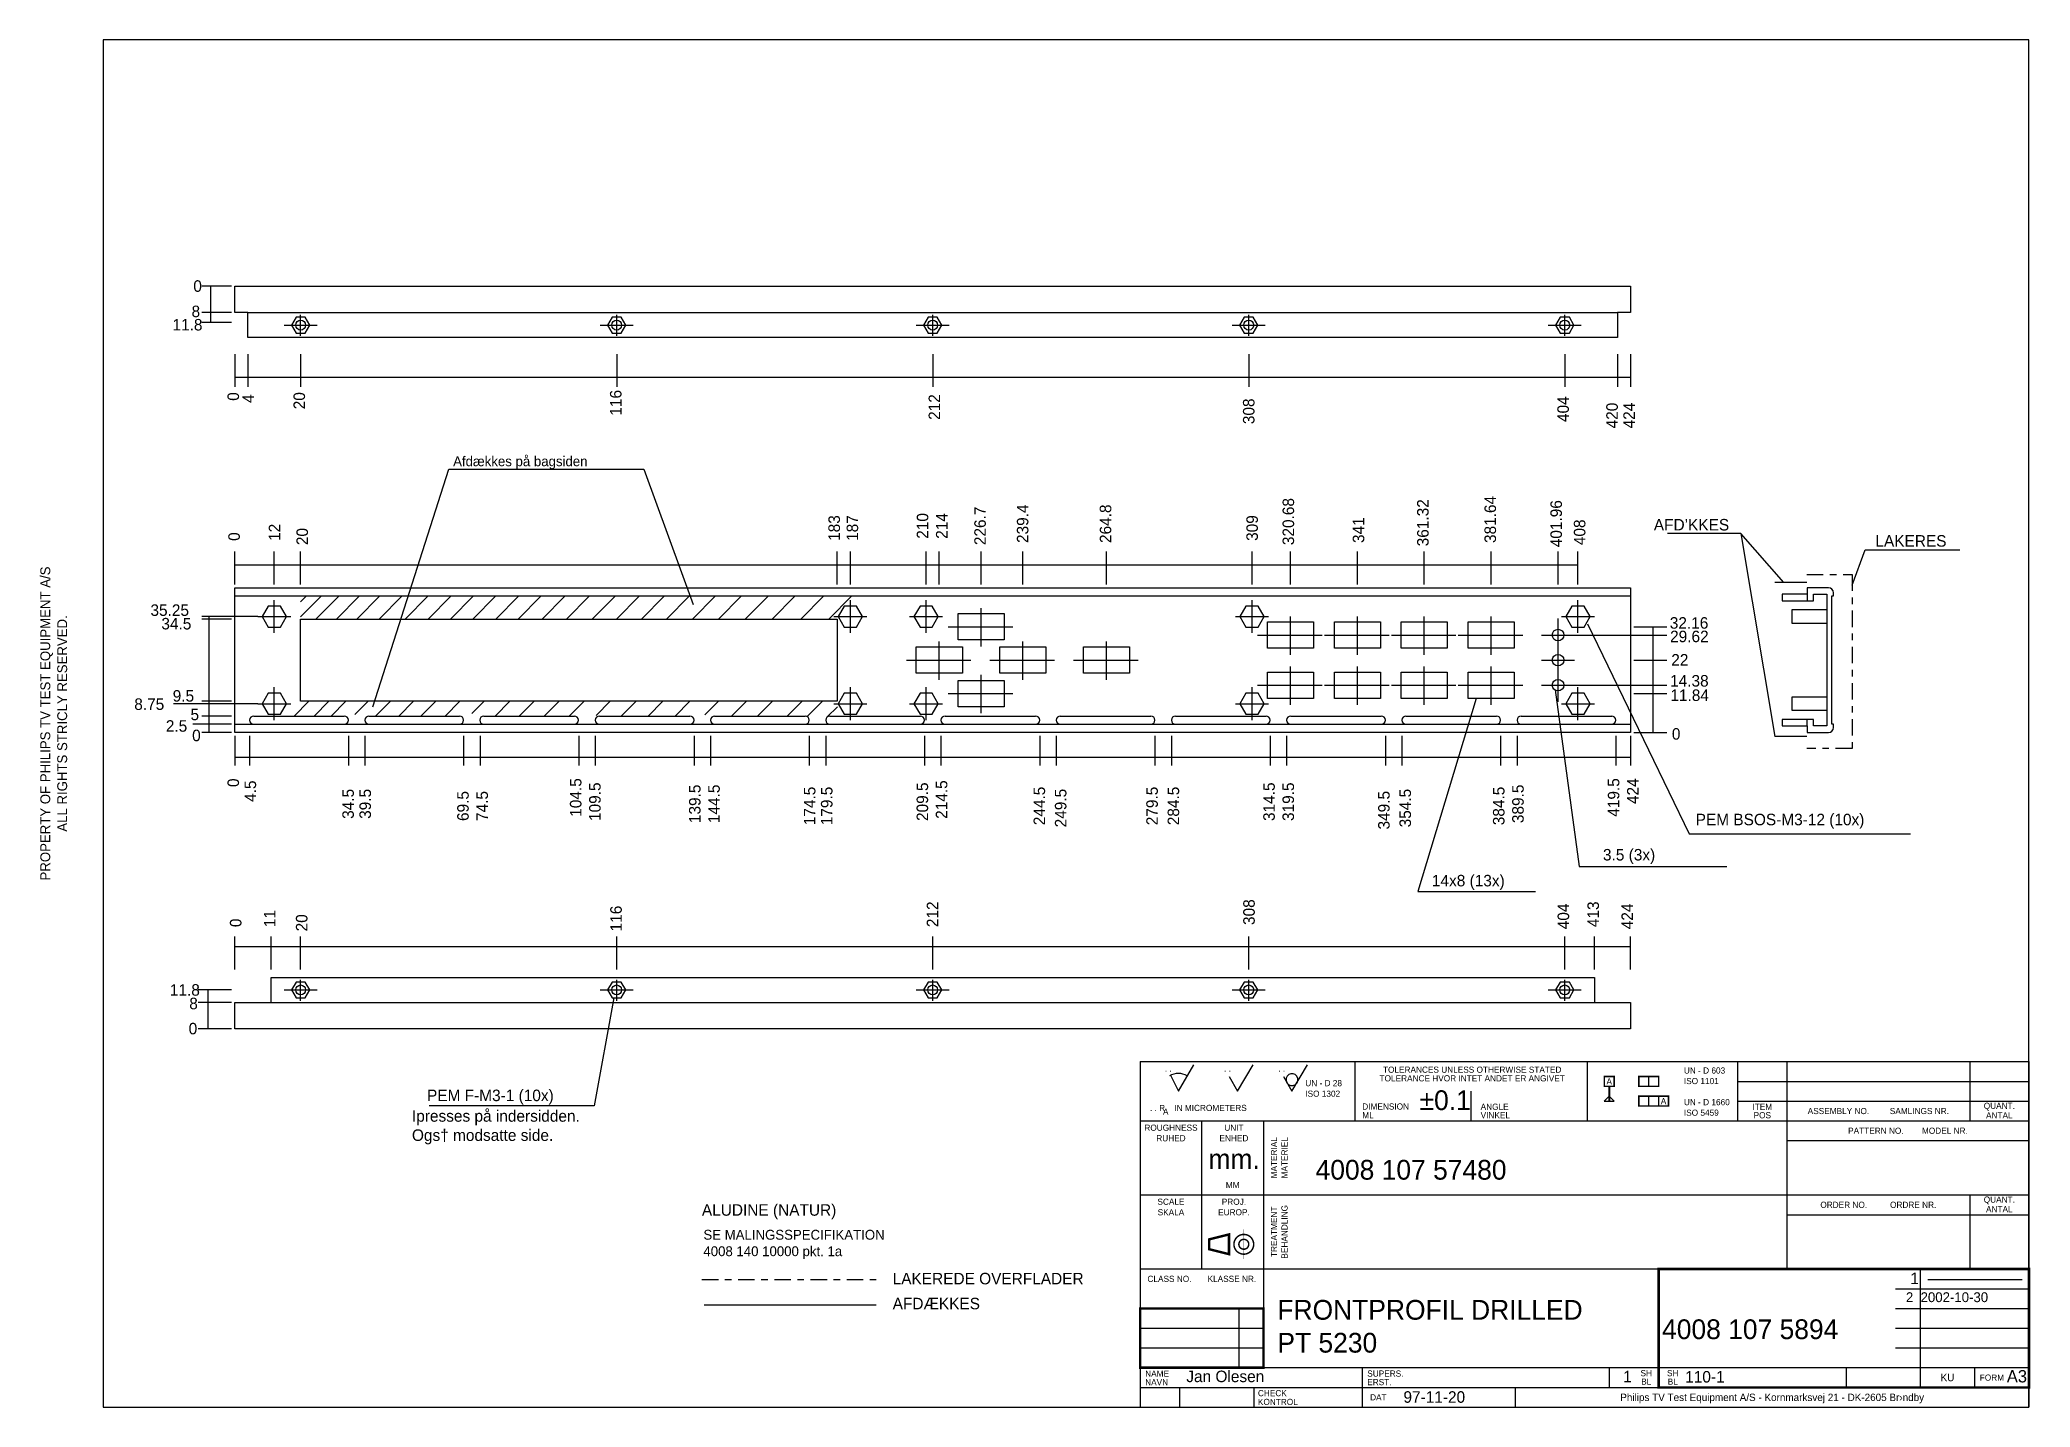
# Model space of a CAD drawing. Extents: x 11 to 615, y 15 to 430.
import ezdxf
from ezdxf.enums import TextEntityAlignment as Align

# ---------------------------------------------------------------- set-up
doc = ezdxf.new("R2010")
doc.units = 0
doc.header["$MEASUREMENT"] = 0
doc.linetypes.add('CENT', pattern=[11, 5, -2, 2, -2])
doc.linetypes.add('CENTER', pattern=[2, 1.25, -0.25, 0.25, -0.25])
for name, color, linetype in [('DIM', 1, 'CONTINUOUS'), ('EMNE', 7, 'CONTINUOUS'), ('HOVED', 7, 'CONTINUOUS')]:
    doc.layers.add(name, color=color, linetype=linetype)
doc.styles.add('TXT', font='txt')
doc.styles.add('UV', font='UV')

msp = doc.modelspace()

# ---------------------------------------------------------------- linework, layer by layer
at = {"layer": 'DIM'}
for p, q in [((69, 355.6), (60, 355.6)), ((62.57678003662826, 355.6), (62.57678003662826, 344.6)), ((69, 347.6), (60, 347.6)), ((90, 340.5), (90, 346.8890428217322)), ((186, 340.5), (186, 346.8890428217322)), ((282, 340.5), (282, 346.8890428217322)), ((378, 340.5), (378, 346.8890428217322)), ((474, 340.5), (474, 346.8890428217322)), ((69, 344.6), (60, 344.6)), ((85, 343.8), (95, 343.8)), ((181, 343.8), (191, 343.8)), ((277, 343.8), (287, 343.8)), ((373, 343.8), (383, 343.8)), ((469, 343.8), (479, 343.8)), ((70, 335), (70, 325)), ((74, 335), (74, 325)), ((90, 335), (90, 325)), ((186, 335), (186, 325)), ((282, 335), (282, 325)), ((378, 335), (378, 325)), ((474, 335), (474, 325)), ((490, 335), (490, 325)), ((494, 335), (494, 325)), ((70, 328), (494, 328)), ((111.9677636641704, 227.8323769932028), (135.0367363253946, 300.0210119386107)), ((135.0367363253946, 300.0210119386107), (194.2136665696403, 300.0210119386107)), ((194.2136665696403, 300.0210119386107), (209.2586496130176, 258.9135952560361)), ((527.5073705068863, 280.4555891125317), (505.1795411288553, 280.4555891125317)), ((540.5732846582066, 265.57599305077), (527.5073705068863, 280.4555891125317)), ((527.5073705068863, 280.4555891125317), (537.7616327179245, 218.7879295157836)), ((70, 265), (70, 275)), ((82, 265), (82, 275)), ((90, 265), (90, 275)), ((253, 265), (253, 275)), ((257, 265), (257, 275)), ((280, 265), (280, 275)), ((284, 265), (284, 275)), ((296.7, 265), (296.7, 275)), ((309.4, 265), (309.4, 275)), ((334.8, 265), (334.8, 275)), ((379, 265), (379, 275)), ((390.68, 265), (390.68, 275)), ((411, 265), (411, 275)), ((431.32, 265), (431.32, 275)), ((451.64, 265), (451.64, 275)), ((471.96, 265), (471.96, 275)), ((478, 265), (478, 275)), ((561.2472009614556, 264.7493487665678), (565.2165932014746, 275.4957244611967)), ((565.2165932014746, 275.4957244611967), (593.9946844316977, 275.4957244611967)), ((70, 271), (478, 271)), ((82, 250.25), (82, 260.25)), ((90, 259.6909867549974), (91.8096969111277, 261.5)), ((90, 255.1862864800168), (96.31609961199713, 261.5)), ((94.6648079434497, 254.5), (101.6674533983068, 261.5)), ((100.8611115392596, 254.5), (107.8637569941167, 261.5)), ((107.0574148526697, 254.5), (114.0600603075267, 261.5)), ((113.8170192411321, 254.5), (120.8196646959892, 261.5)), ((121.7032252148994, 254.5), (128.7058706697565, 261.5)), ((128.7444793313498, 254.5), (135.7471247862069, 261.5)), ((135.5040823343556, 254.5), (142.5067277892127, 261.5)), ((142.263686722818, 254.5), (149.2663321776751, 261.5)), ((149.3049408392684, 254.5), (156.3075862941255, 261.5)), ((156.0645452277307, 254.5), (163.0671906825879, 261.5)), ((163.387449354569, 254.5), (170.3900948094261, 261.5)), ((170.7103531502272, 254.5), (177.7129986050843, 261.5)), ((178.5965589511114, 254.5), (185.5992044059685, 261.5)), ((185.9194638498264, 254.5), (192.9221093046835, 261.5)), ((193.5240194820259, 254.5), (200.526664936883, 261.5)), ((201.1285740599486, 254.5), (208.1312195148058, 261.5)), ((209.0147797513161, 254.5), (216.0174252061732, 261.5)), ((216.9009843396268, 254.5), (223.9036297944839, 261.5)), ((225.068839379022, 254.5), (232.0714848338791, 261.5)), ((233.2366947008173, 254.5), (240.2393401556743, 261.5)), ((241.9678514776248, 254.5), (248.970496932482, 261.5)), ((250.417357189768, 254.5), (257.4200026446251, 261.5)), ((257, 250.25), (257, 260.25)), ((280, 250.25), (280, 260.25)), ((379, 250.25), (379, 260.25)), ((478, 250.25), (478, 260.25)), ((547.5197207196805, 265.57599305077), (537.7616327179245, 265.57599305077)), ((69, 255.25), (60, 255.25)), ((69, 254.5), (60, 254.5)), ((62.24502529599175, 220), (62.24502529599175, 255.25)), ((77, 255.25), (69, 255.25)), ((77, 255.25), (87, 255.25)), ((252, 255.25), (262, 255.25)), ((275, 255.25), (285, 255.25)), ((296.7, 246.16), (296.7, 257.8397470914935)), ((374, 255.25), (384, 255.25)), ((390.68, 243.62), (390.68, 255.2997470914935)), ((411, 243.62), (411, 255.2997470914935)), ((431.32, 243.62), (431.32, 255.2997470914935)), ((451.64, 243.62), (451.64, 255.2997470914935)), ((471.96, 244.62), (471.96, 254.62)), ((473, 255.25), (483, 255.25)), ((286.7, 252.16), (306.3230368256782, 252.16)), ((380.68, 249.62), (400.3030368256782, 249.62)), ((401, 249.62), (420.6230368256782, 249.62)), ((421.32, 249.62), (440.9430368256782, 249.62)), ((441.64, 249.62), (461.2630368256782, 249.62)), ((466.96, 249.62), (476.96, 249.62)), ((476.96, 249.62), (495, 249.62)), ((480.8670163479331, 253.0771324853556), (511.8282726647601, 189.2436642949033)), ((495, 252.16), (505, 252.16)), ((495, 249.62), (505, 249.62)), ((500.8628269423389, 220), (500.862826942339, 252.16)), ((274, 242), (293.6230368256782, 242)), ((284, 236), (284, 247.6797470914935)), ((299.4, 242), (319.0230368256782, 242)), ((309.4, 236), (309.4, 247.6797470914935)), ((324.8, 242), (344.4230368256783, 242)), ((334.8, 236), (334.8, 247.6797470914935)), ((466.96, 242), (476.96, 242)), ((471.96, 237), (471.96, 247)), ((495, 242), (505, 242)), ((296.7, 225.84), (296.7, 237.5197470914935)), ((390.68, 228.38), (390.68, 240.0597470914934)), ((411, 228.38), (411, 240.0597470914934)), ((431.32, 228.38), (431.32, 240.0597470914934)), ((451.64, 228.38), (451.64, 240.0597470914934)), ((471.96, 229.38), (471.96, 239.38)), ((82, 223.75), (82, 233.75)), ((257, 223.75), (257, 233.75)), ((280, 223.75), (280, 233.75)), ((286.7, 231.84), (306.3230368256782, 231.84)), ((379, 223.75), (379, 233.75)), ((380.68, 234.38), (400.3030368256782, 234.38)), ((401, 234.38), (420.6230368256782, 234.38)), ((421.32, 234.38), (440.9430368256782, 234.38)), ((447.1179637509569, 230.3919293034306), (429.3638709591369, 171.6890393073411)), ((441.64, 234.38), (461.2630368256782, 234.38)), ((466.96, 234.38), (476.96, 234.38)), ((471.0980783450404, 232.9987406817876), (478.3818081695421, 179.3015232146352)), ((476.96, 234.38), (495, 234.38)), ((478, 223.75), (478, 233.75)), ((495, 234.38), (505, 234.38)), ((495, 231.84), (505, 231.84)), ((60, 228.75), (51.38494577760269, 228.75)), ((69, 229.5), (60, 229.5)), ((69, 228.75), (60, 228.75)), ((69, 225), (60, 225)), ((77, 228.75), (69, 228.75)), ((77, 228.75), (87, 228.75)), ((88.03524100081447, 225), (92.53694165036546, 229.5)), ((94.11061631009868, 225), (98.61231695964968, 229.5)), ((99.23333062873769, 225), (103.7350312782887, 229.5)), ((106.4463167911414, 225.4532118806021), (110.4946342812945, 229.5)), ((112.7525380202059, 225), (117.2542386697569, 229.5)), ((119.7937921366563, 225), (124.2954927862072, 229.5)), ((126.5533965251187, 225), (131.0550971746697, 229.5)), ((133.8763006519569, 225), (138.3780013015079, 229.5)), ((142.0359644531655, 225.8364438948984), (145.7009050971661, 229.5)), ((149.0854102484993, 225), (153.5871108980503, 229.5)), ((156.4083151472143, 225), (160.9100157967653, 229.5)), ((164.0128707794138, 225), (168.5145714289648, 229.5)), ((171.6174253573366, 225), (176.1191260068876, 229.5)), ((179.7337695030657, 225.2300515128057), (184.005331698255, 229.5)), ((187.3898356370147, 225), (191.8915362865657, 229.5)), ((195.5576906764099, 225), (200.0593913259609, 229.5)), ((203.7255459982052, 225), (208.2272466477561, 229.5)), ((212.8259389270678, 225.369096662261), (216.9584034245638, 229.5)), ((220.906208487156, 225), (225.407909136707, 229.5)), ((228.7924127442867, 225), (233.2941133938377, 229.5)), ((237.8052188691221, 225), (242.3069195186731, 229.5)), ((243.8487403845547, 224.847273872788), (248.5032248798998, 229.5)), ((249.9326034225097, 224.7348765642391), (253.0565805451404, 227.8576735128191)), ((252, 228.75), (262, 228.75)), ((275, 228.75), (285, 228.75)), ((374, 228.75), (384, 228.75)), ((473, 228.75), (483, 228.75)), ((60, 222.5), (57.2854159132435, 222.5)), ((69, 222.5), (60, 222.5)), ((69, 220), (60, 220)), ((70, 219), (70, 210)), ((74.5, 219), (74.5, 210)), ((104.5, 219), (104.5, 210)), ((109.5, 219), (109.5, 210)), ((139.5, 219), (139.5, 210)), ((144.5, 219), (144.5, 210)), ((174.5, 219), (174.5, 210)), ((179.5, 219), (179.5, 210)), ((209.5, 219), (209.5, 210)), ((214.5, 219), (214.5, 210)), ((244.5, 219), (244.5, 210)), ((249.5, 219), (249.5, 210)), ((279.5, 219), (279.5, 210)), ((284.5, 219), (284.5, 210)), ((314.5, 219), (314.5, 210)), ((319.5, 219), (319.5, 210)), ((349.5, 219), (349.5, 210)), ((354.5, 219), (354.5, 210)), ((384.5, 219), (384.5, 210)), ((389.5, 219), (389.5, 210)), ((419.5, 219), (419.5, 210)), ((424.5, 219), (424.5, 210)), ((454.5, 219), (454.5, 210)), ((459.5, 219), (459.5, 210)), ((489.5, 219), (489.5, 210)), ((494, 219), (494, 210)), ((495, 220), (505, 220)), ((547.5197207196805, 218.7879295157836), (537.7616327179245, 218.7879295157836)), ((70, 212.5), (494, 212.5)), ((511.8282726647601, 189.2436642949033), (579.0234527113141, 189.2436642949033)), ((478.3818081695421, 179.3015232146352), (523.2222726356451, 179.3015232146352)), ((429.3638709591369, 171.6890393073411), (465.0996727860534, 171.6890393073411)), ((70, 148), (70, 158)), ((81, 148), (81, 158)), ((90, 148), (90, 158)), ((186, 148), (186, 158)), ((282, 148), (282, 158)), ((378, 148), (378, 158)), ((474, 148), (474, 158)), ((483, 148), (483, 158)), ((494, 148), (494, 158)), ((70, 155), (494, 155)), ((69, 141.8), (58.92205367788792, 141.8)), ((61.88887705643486, 130), (61.88887705643486, 141.8)), ((85, 141.8), (95, 141.8)), ((90, 138.5), (90, 144.8890428217322)), ((185.180936641228, 139.3996137700812), (179.1480835835894, 106.5433871477561)), ((181, 141.8), (191, 141.8)), ((186, 138.5), (186, 144.8890428217322)), ((277, 141.8), (287, 141.8)), ((282, 138.5), (282, 144.8890428217322)), ((373, 141.8), (383, 141.8)), ((378, 138.5), (378, 144.8890428217322)), ((469, 141.8), (479, 141.8)), ((474, 138.5), (474, 144.8890428217322)), ((69, 138), (58.92205367788792, 138)), ((69, 130), (58.92205367788792, 130)), ((179.1480835835894, 106.5433871477561), (129.0130021451157, 106.5433871477561)), ((584.2390475405751, 53.82009557596496), (612.9248140816816, 53.82009557596496)), ((212.5361244441344, 46.10194876855905), (264.7832457337371, 46.10194876855905))]:
    msp.add_line(p, q, dxfattribs=at)
at = {"layer": 'DIM', "linetype": 'CENT'}
for p, q in [((547.5197207196805, 268.0559259033767), (561.2472009614556, 268.0559259033767)), ((561.2472009614556, 268.0559259033767), (561.2472009614556, 215.1506948760695)), ((561.2472009614556, 215.1506948760695), (547.5197207196805, 215.1506948760695)), ((211.8910979720678, 53.83933834127893), (264.7832457337371, 53.83933834127893))]:
    msp.add_line(p, q, dxfattribs=at)
at = {"layer": 'EMNE'}
for p, q in [((70, 347.6), (70, 355.6)), ((70, 355.6), (494, 355.6)), ((494, 355.6), (494, 347.6)), ((74, 347.6), (70, 347.6)), ((74, 340), (74, 347.6)), ((74, 347.6), (490, 347.6)), ((494, 347.6), (490, 347.6)), ((490, 347.6), (490, 340)), ((490, 340), (74, 340)), ((70, 220), (70, 264)), ((70, 264), (494, 264)), ((70, 261.5), (494, 261.5)), ((494, 264), (494, 220)), ((547.6, 262), (540, 262)), ((540, 262), (540, 260)), ((540, 260), (549.6, 260)), ((554.1, 264), (547.6, 264)), ((547.6, 264), (547.6, 262)), ((547.6, 262), (547.6, 260)), ((549.6, 260), (549.6, 262)), ((549.6, 262), (553.6, 262)), ((553.6, 262), (553.6, 222)), ((555.1, 222.5), (555.1, 261.5)), ((555.1, 261.5), (555.6, 261.5)), ((555.6, 261.5), (555.6, 262.5)), ((90, 229.5), (90, 254.5)), ((90, 254.5), (253, 254.5)), ((253, 254.5), (253, 229.5)), ((289.7, 256.16), (303.7, 256.16)), ((289.7, 248.16), (289.7, 256.16)), ((303.7, 256.16), (303.7, 248.16)), ((543.1000000000001, 253.15), (543.1, 257.35)), ((543.1, 257.35), (553.6, 257.35)), ((303.7, 248.16), (289.7, 248.16)), ((383.68, 253.62), (397.68, 253.62)), ((383.68, 245.62), (383.68, 253.62)), ((397.68, 253.62), (397.68, 245.62)), ((404, 253.62), (418, 253.62)), ((404, 245.62), (404, 253.62)), ((418, 253.62), (418, 245.62)), ((424.32, 253.62), (438.32, 253.62)), ((424.32, 245.62), (424.32, 253.62)), ((438.32, 253.62), (438.32, 245.62)), ((444.64, 253.62), (458.64, 253.62)), ((444.64, 245.62), (444.64, 253.62)), ((458.64, 253.62), (458.64, 245.62)), ((553.6, 253.15), (543.1, 253.15)), ((277, 238), (277, 246)), ((277, 246), (291, 246)), ((291, 246), (291, 238)), ((302.4, 246), (316.4, 246)), ((302.4, 238), (302.4, 246)), ((316.4, 246), (316.4, 238)), ((327.8, 246), (341.8, 246)), ((327.8, 238), (327.8, 246)), ((341.8, 246), (341.8, 238)), ((397.68, 245.62), (383.68, 245.62)), ((418, 245.62), (404, 245.62)), ((438.32, 245.62), (424.32, 245.62)), ((458.64, 245.62), (444.64, 245.62)), ((291, 238), (277, 238)), ((289.7, 235.84), (303.7, 235.84)), ((289.7, 227.84), (289.7, 235.84)), ((316.4, 238), (302.4, 238)), ((303.7, 235.84), (303.7, 227.84)), ((341.8, 238), (327.8, 238)), ((383.68, 230.38), (383.68, 238.38)), ((383.68, 238.38), (397.68, 238.38)), ((397.68, 238.38), (397.68, 230.38)), ((404, 238.38), (418, 238.38)), ((404, 230.38), (404, 238.38)), ((418, 238.38), (418, 230.38)), ((424.32, 238.38), (438.32, 238.38)), ((424.32, 230.38), (424.32, 238.38)), ((438.32, 238.38), (438.32, 230.38)), ((444.64, 238.38), (458.64, 238.38)), ((444.64, 230.38), (444.64, 238.38)), ((458.64, 238.38), (458.64, 230.38)), ((397.68, 230.38), (383.68, 230.38)), ((418, 230.38), (404, 230.38)), ((438.32, 230.38), (424.32, 230.38)), ((458.64, 230.38), (444.64, 230.38)), ((543.1000000000001, 226.65), (543.1, 230.85)), ((543.1, 230.85), (553.6, 230.85)), ((75.75, 225), (103.25, 225)), ((253, 229.5), (90, 229.5)), ((110.75, 225), (138.25, 225)), ((145.65, 225), (173.15, 225)), ((180.75, 225), (208.25, 225)), ((215.75, 225), (243.25, 225)), ((250.75, 225), (278.25, 225)), ((285.75, 225), (313.25, 225)), ((303.7, 227.84), (289.7, 227.84)), ((320.75, 225), (348.25, 225)), ((355.75, 225), (383.25, 225)), ((390.75, 225), (418.25, 225)), ((425.75, 225), (453.25, 225)), ((460.75, 225), (488.25, 225)), ((549.6, 224), (540, 224)), ((540, 224), (540, 222)), ((553.6, 226.65), (543.1, 226.65)), ((547.6, 222), (547.6, 224)), ((549.6, 222), (549.6, 224)), ((70, 222.5), (494, 222.5)), ((494, 220), (70, 220)), ((540, 222), (547.6, 222)), ((547.6, 222), (547.6, 220)), ((547.6, 220), (554.1, 220)), ((553.6, 222), (549.6, 222)), ((555.6, 222.5), (555.1, 222.5)), ((555.6, 221.5), (555.6, 222.5)), ((81, 138), (81, 145.6)), ((81, 145.6), (483, 145.6)), ((483, 145.6), (483, 138)), ((70, 130), (70, 138)), ((70, 138), (81, 138)), ((81, 138), (483, 138)), ((483, 138), (494, 138)), ((494, 138), (494, 130)), ((494, 130), (70, 130))]:
    msp.add_line(p, q, dxfattribs=at)
for points in [[(88.6143593539449, 346.2), (87.2287187078898, 343.8), (88.61435935394489, 341.4), (91.3856406460551, 341.4), (92.7712812921102, 343.8), (91.38564064605511, 346.2)], [(184.6143593539449, 346.2), (183.2287187078898, 343.8), (184.6143593539449, 341.4), (187.3856406460551, 341.4), (188.7712812921102, 343.8), (187.3856406460551, 346.2)], [(280.6143593539449, 346.2), (279.2287187078898, 343.8), (280.6143593539449, 341.4), (283.3856406460551, 341.4), (284.7712812921102, 343.8), (283.3856406460551, 346.2)], [(376.6143593539449, 346.2), (375.2287187078898, 343.8), (376.6143593539449, 341.4), (379.3856406460551, 341.4), (380.7712812921102, 343.8), (379.3856406460551, 346.2)], [(472.6143593539449, 346.2), (471.2287187078898, 343.8), (472.6143593539449, 341.4), (475.3856406460551, 341.4), (476.7712812921102, 343.8), (475.3856406460551, 346.2)], [(80.15247913859321, 258.45), (78.30495827718639, 255.25), (80.15247913859321, 252.05), (83.84752086140679, 252.05), (85.69504172281361, 255.25), (83.84752086140679, 258.45)], [(255.1524791385932, 258.45), (253.3049582771864, 255.25), (255.1524791385932, 252.05), (258.8475208614068, 252.05), (260.6950417228136, 255.25), (258.8475208614068, 258.45)], [(278.1524791385932, 258.45), (276.3049582771864, 255.25), (278.1524791385932, 252.05), (281.8475208614068, 252.05), (283.6950417228136, 255.25), (281.8475208614068, 258.45)], [(377.1524791385932, 258.45), (375.3049582771864, 255.25), (377.1524791385932, 252.05), (380.8475208614068, 252.05), (382.6950417228136, 255.25), (380.8475208614068, 258.45)], [(476.1524791385932, 258.45), (474.3049582771864, 255.25), (476.1524791385932, 252.05), (479.8475208614068, 252.05), (481.6950417228136, 255.25), (479.8475208614068, 258.45)], [(80.15247913859321, 231.95), (78.30495827718639, 228.75), (80.15247913859321, 225.55), (83.84752086140679, 225.55), (85.69504172281361, 228.75), (83.84752086140679, 231.95)], [(255.1524791385932, 231.95), (253.3049582771864, 228.75), (255.1524791385932, 225.55), (258.8475208614068, 225.55), (260.6950417228136, 228.75), (258.8475208614068, 231.95)], [(278.1524791385932, 231.95), (276.3049582771864, 228.75), (278.1524791385932, 225.55), (281.8475208614068, 225.55), (283.6950417228136, 228.75), (281.8475208614068, 231.95)], [(377.1524791385932, 231.95), (375.3049582771864, 228.75), (377.1524791385932, 225.55), (380.8475208614068, 225.55), (382.6950417228136, 228.75), (380.8475208614068, 231.95)], [(476.1524791385932, 231.95), (474.3049582771864, 228.75), (476.1524791385932, 225.55), (479.8475208614068, 225.55), (481.6950417228136, 228.75), (479.8475208614068, 231.95)], [(88.6143593539449, 144.2), (87.2287187078898, 141.8), (88.61435935394489, 139.4), (91.3856406460551, 139.4), (92.7712812921102, 141.8), (91.38564064605511, 144.2)], [(184.6143593539449, 144.2), (183.2287187078898, 141.8), (184.6143593539449, 139.4), (187.3856406460551, 139.4), (188.7712812921102, 141.8), (187.3856406460551, 144.2)], [(280.6143593539449, 144.2), (279.2287187078898, 141.8), (280.6143593539449, 139.4), (283.3856406460551, 139.4), (284.7712812921102, 141.8), (283.3856406460551, 144.2)], [(376.6143593539449, 144.2), (375.2287187078898, 141.8), (376.6143593539449, 139.4), (379.3856406460551, 139.4), (380.7712812921102, 141.8), (379.3856406460551, 144.2)], [(472.6143593539449, 144.2), (471.2287187078898, 141.8), (472.6143593539449, 139.4), (475.3856406460551, 139.4), (476.7712812921102, 141.8), (475.3856406460551, 144.2)]]:
    msp.add_lwpolyline(points, close=True, dxfattribs=at)
for centre, radius in [((90, 343.8), 1.5), ((186, 343.8), 1.5), ((282, 343.8), 1.5), ((378, 343.8), 1.5), ((474, 343.8), 1.5), ((471.96, 249.62), 1.75), ((471.96, 242), 1.75), ((471.96, 234.38), 1.75), ((90, 141.8), 1.5), ((186, 141.8), 1.5), ((282, 141.8), 1.5), ((378, 141.8), 1.5), ((474, 141.8), 1.5)]:
    msp.add_circle(centre, radius, dxfattribs=at)
for centre, radius, start, end in [((554.1, 262.5), 1.5, 0, 90), ((75.75, 223.75), 1.25, 90, 270), ((103.25, 223.75), 1.25, 270, 90), ((110.75, 223.75), 1.25, 90, 270), ((138.25, 223.75), 1.25, 270, 90), ((145.65, 223.75), 1.25, 90, 270), ((173.15, 223.75), 1.25, 270, 90), ((180.75, 223.75), 1.25, 90, 270), ((208.25, 223.75), 1.25, 270, 90), ((215.75, 223.75), 1.25, 90, 270), ((243.25, 223.75), 1.25, 270, 90), ((250.75, 223.75), 1.25, 90, 270), ((278.25, 223.75), 1.25, 270, 90), ((285.75, 223.75), 1.25, 90, 270), ((313.25, 223.75), 1.25, 270, 90), ((320.75, 223.75), 1.25, 90, 270), ((348.25, 223.75), 1.25, 270, 90), ((355.75, 223.75), 1.25, 90, 270), ((383.25, 223.75), 1.25, 270, 90), ((390.75, 223.75), 1.25, 90, 270), ((418.25, 223.75), 1.25, 270, 90), ((425.75, 223.75), 1.25, 90, 270), ((453.25, 223.75), 1.25, 270, 90), ((460.75, 223.75), 1.25, 90, 270), ((488.25, 223.75), 1.25, 270, 90), ((554.1, 221.5), 1.5, 270, 0)]:
    msp.add_arc(centre, radius, start, end, dxfattribs=at)
at = {"layer": 'HOVED'}
for p, q in [((615, 430.5), (30, 430.5)), ((30, 430.5), (30, 15)), ((615, 15), (615, 430.5)), ((382.5, 100.5), (382.5, 75)), ((412.5, 27), (412.5, 21)), ((379.5, 21), (379.5, 15)), ((30, 15), (615, 15))]:
    msp.add_line(p, q, dxfattribs=at)
for points in [[(345, 120), (615, 120)], [(345, 120), (345, 15)], [(354.2278856829701, 115.8480762113533), (356.625, 111), (361.3028832742918, 119.0497627233652)], [(372.0562277141406, 115.4547085887133), (374.625, 111), (379.3028832742918, 119.0497627233652)], [(388.5562277141406, 115.4547085887133), (391.125, 111), (395.8028832742918, 119.0497627233652)], [(410.25, 120), (410.25, 102)], [(480.75, 120), (480.75, 102)], [(526.5, 120), (526.5, 102)], [(541.5, 120), (541.5, 57)], [(597, 120), (597, 102)], [(615, 120), (615, 15)], [(445.5, 111), (445.5, 102)], [(526.5, 114), (615, 114)], [(526.5, 108), (615, 108)], [(345, 102), (615, 102)], [(363.75, 57), (363.75, 102)], [(382.5, 102), (382.5, 27)], [(541.635794117986, 96.01004544981339), (615.135794117986, 96.01004544981339)], [(345, 79.5), (615, 79.5)], [(597, 79.5), (597, 57)], [(541.5, 73.5), (615, 73.5)], [(345, 57), (615, 57)], [(582, 57), (582, 21)], [(574.5, 51), (615, 51)], [(375, 45), (375, 27)], [(574.5, 45), (615, 45)], [(345, 39), (382.5, 39)], [(574.5, 39), (615, 39)], [(345, 33), (382.5, 33)], [(574.5, 33), (615, 33)], [(615, 27), (345, 27)], [(412.5, 27), (412.5, 15)], [(487.5, 27), (487.5, 21)], [(502.5, 27), (502.5, 21)], [(559.5, 27), (559.5, 21)], [(598.5, 27), (598.5, 21)], [(345, 21), (615, 21)], [(357, 21), (357, 15)], [(379.5, 21), (379.5, 15)], [(459, 15), (459, 21)], [(345, 15), (615, 15)]]:
    msp.add_lwpolyline(points, dxfattribs=at)
for points, const_width in [([(486, 115.5), (489, 115.5), (489, 112.5), (486, 112.5)], 0.45), ([(496.5, 112.5), (499.5, 112.5), (499.5, 115.5), (496.5, 115.5)], 0.45), ([(499.5, 112.5), (502.5, 112.5), (502.5, 115.5), (499.5, 115.5)], 0.45), ([(496.5, 106.5), (499.5, 106.5), (499.5, 109.5), (496.5, 109.5)], 0.45), ([(499.5, 106.5), (502.5, 106.5), (502.5, 109.5), (499.5, 109.5)], 0.45), ([(502.5, 109.5), (505.5, 109.5), (505.5, 106.5), (502.5, 106.5)], 0.45), ([(502.5, 21), (615, 21), (615, 57), (502.5, 57)], 0.75)]:
    msp.add_lwpolyline(points, close=True, dxfattribs=dict(at, const_width=const_width))
msp.add_lwpolyline([(486, 108), (489, 108), (487.5, 109.5)], close=True, dxfattribs=at)
for points, const_width in [([(487.5, 112.5), (487.5, 108)], 0.6000000000000001), ([(366, 63), (372, 61.5), (372, 67.5), (366, 66), (366, 63)], 0.75), ([(345, 27), (382.5, 27), (382.5, 45), (345, 45), (345, 27)], 0.75)]:
    msp.add_lwpolyline(points, dxfattribs=dict(at, const_width=const_width))
at = {"layer": 'HOVED', "color": 13}
for points, const_width in [([(373.5, 64.5, 1), (379.5, 64.5, 1)], 0.4499999999999997), ([(375, 64.5, 1), (378, 64.5, 1)], 0.4499999999999999)]:
    msp.add_lwpolyline(points, format="xyb", close=True, dxfattribs=dict(at, const_width=const_width))
at = {"layer": 'HOVED', "color": 2, "linetype": 'CENTER', "const_width": 0.03}
for points in [[(376.5, 69), (376.5, 60)], [(364.5, 64.5), (381, 64.5)]]:
    msp.add_lwpolyline(points, dxfattribs=at)
at = {"layer": 'HOVED'}
for centre, radius, start, end in [((356.625, 111), 5.408326913196028, 59.8382447180721, 119.8382447180721), ((391.1404716152679, 114.5378885415819), 1.822172619051209, 306.4847730898729, 299.2476703006309)]:
    msp.add_arc(centre, radius, start, end, dxfattribs=at)

# ---------------------------------------------------------------- texts
at = {"layer": 'DIM'}
for s, height, p in [('0', 3.5, (57.40738197360804, 353.924118018916)), ('11.8', 3.5, (51.07932569932056, 342.1683575280051)), ('8', 3.5, (56.87261532141999, 346.2198133225752)), ('Afdækkes på bagsiden', 3, (136.3254382184939, 300.9311339291779)), ('AFD’KKES', 3.5, (501.0447584419002, 281.4007382773296)), ('LAKERES', 3.5, (568.3590289041026, 276.487695916034)), ('35.25', 3.5, (44.37813838792722, 255.4435858219168)), ('34.5', 3.5, (47.69715301850476, 251.3305719373772)), ('32.16', 3.5, (505.8948595448355, 251.5602400183382)), ('29.62', 3.5, (505.9858245774977, 247.4545937975431)), ('22', 3.5, (506.3496861423835, 240.3482280768402)), ('14.38', 3.5, (505.9858245774977, 233.9693092840802)), ('8.75', 3.5, (39.46108137579665, 226.8843831926693)), ('9.5', 3.5, (51.13909464808028, 229.3999577395973)), ('11.84', 3.5, (506.0767896101599, 229.5908698066325)), ('2.5', 3.5, (49.04934427053538, 220.2557989767152)), ('5', 3.5, (56.54785822196597, 223.7544112514655)), ('0', 3.5, (57.03956334948433, 217.371585150119)), ('0', 3.5, (506.5316147734711, 217.8470303154985)), ('PEM BSOS-M3-12 (10x)', 3.5, (513.7633506467231, 191.8227945037694)), (' 3.5 (3x)', 3.5, (484.2998391001489, 181.1217682496479)), ('14x8 (13x)', 3.5, (433.6386036012684, 173.2594709037455)), ('11.8', 3.5, (50.27232800076859, 140.040191502041)), ('8', 3.5, (56.17279813640939, 135.9202432067665)), ('0', 3.5, (55.98840835503082, 128.298214904435)), ('PEM F-M3-1 (10x)', 3.5, (128.3889140955995, 107.9990429577094)), ('±0.1', 6, (429.8923872074976, 105.2889304206869)), ('Ipresses på indersidden.', 3.5, (123.8122674429899, 101.7498081149435)), ('Ogs† modsatte side.', 3.5, (123.8122674429899, 95.91647478161016)), ('mm.', 6, (365.7636139725929, 87.41900293819486)), ('4008 107 57480', 6, (398.3036652135699, 84.14411592422897)), ('ALUDINE (NATUR)', 3.5, (211.8910979720678, 73.18281438083531)), ('LAKEREDE OVERFLADER', 3.5, (269.8377528263607, 52.32730741522181)), ('1', 3.5, (578.9623284088104, 52.40875582427086)), ('AFDÆKKES', 3.5, (269.8377528263606, 44.74732137404987)), ('FRONTPROFIL DRILLED', 6, (386.693194453319, 41.58847116651302)), ('PT 5230', 6, (386.693194453319, 31.58847116651302)), ('4008 107 5894', 6, (503.5543758958158, 35.69158006348488)), ('Jan Olesen', 3.5, (359.0381192164852, 22.61565996086836)), ('1', 3.5, (491.7460077123218, 22.5752431436138)), ('110-1', 3.5, (510.5800965657278, 22.49440634746954)), ('97-11-20', 3.5, (424.9949146984101, 16.352156186294))]:
    msp.add_text(s, height=height, dxfattribs=at).set_placement(p)
for s, p in [('0', (71.27958100780738, 320.8027798594396)), ('4', (75.8228613970076, 320.1579970437535)), ('20', (91.33158750862896, 318.2236496505735)), ('116', (187.4685867726506, 316.2893022573936)), ('212', (284.2506096402653, 314.9997376798997)), ('308', (379.7425824322203, 313.7101720485275)), ('404', (475.2345552241754, 314.3549548642136)), ('420', (490.0982562979671, 312.4206074710336)), ('424', (495.2865631592338, 312.4206074710336)), ('320.68', (391.7745196221159, 276.9458272717155)), ('361.32', (432.6389821680629, 276.5887375594559)), ('381.64', (453.108201690119, 277.5906100874017)), ('401.96', (473.1321116719695, 276.3010444560294)), ('183', (253.8219894169102, 278.2353918492093)), ('187', (259.3474688481978, 278.2353929030878)), ('210', (280.6614303399447, 278.8801746648955)), ('214', (286.494763673278, 278.8801746648955)), ('226.7', (298.1333338209736, 276.9458272717156)), ('239.4', (311.0619540443287, 277.5906100874017)), ('264.8', (336.2460743684749, 277.5906100874017)), ('309', (380.7809773807236, 278.2353918492094)), ('341', (413.0884811138627, 277.5906090335233)), ('408', (480.2554965151992, 276.9458272717155)), ('0', (71.5324611524414, 278.2353918492095)), ('12', (83.81605490373, 278.2353918492094)), ('20', (92.22949412532955, 276.9458283255939)), ('0', (71.27958100780737, 203.4406221153635)), ('104.5', (175.2973819657199, 194.4136669112714)), ('419.5', (490.5759157655538, 194.4136669112714)), ('424', (496.4092490988871, 198.2823606437529)), ('4.5', (76.46788786907415, 198.9271445133174)), ('34.5', (106.1671891949759, 193.7688840955853)), ('39.5', (111.3554960562427, 193.7688840955853)), ('69.5', (141.0547988163812, 193.1241012798992)), ('74.5', (146.8881307154778, 193.1241012798992)), ('109.5', (181.1307152990532, 193.1241023337775)), ('139.5', (211.4750430970216, 192.479318464213)), ('144.5', (217.3083764303549, 192.4793195180914)), ('174.5', (246.3626527184268, 191.8345367024053)), ('179.5', (251.5509581454568, 191.8345367024053)), ('209.5', (280.6052358677656, 193.1241023337775)), ('214.5', (286.438569201099, 193.7688840955853)), ('244.5', (316.1378705270007, 191.8345367024053)), ('249.5', (322.6162303324006, 191.1897549405976)), ('279.5', (350.3804536763395, 191.8345367024053)), ('284.5', (356.8588120475026, 191.8345367024053)), ('314.5', (385.9130883355746, 193.1241023337775)), ('319.5', (391.7464216689079, 193.1241023337775)), ('349.5', (420.8006979569799, 190.5449721249115)), ('354.5', (427.2790577623798, 191.1897538867192)), ('384.5', (455.6883061441484, 191.8345367024053)), ('389.5', (461.5216394774818, 192.479318464213)), ('0', (72.01012062002815, 160.8732341051333)), ('11', (82.35863782359064, 160.8732341051333)), ('20', (92.06212712084978, 159.583668473761)), ('116', (187.5540999128048, 159.5836695276394)), ('212', (283.6910991768265, 160.8732341051333)), ('308', (379.8280970066114, 161.5180169208194)), ('404', (475.3200683643297, 160.2284512894472)), ('413', (484.3785340579959, 160.8732341051333)), ('424', (494.7270512615583, 160.2284512894472))]:
    msp.add_text(s, height=3.5, rotation=90, dxfattribs=at).set_placement(p)
at = {"layer": 'DIM', "char_height": 3, "attachment_point": 1}
for s, insert in [('SE MALINGSSPECIFIKATION \\P4008 140 10000 pkt. 1a', (212.3453511293719, 68.89422072435286)), ('2  2002-10-30', (577.6147379872466, 49.92478509115472))]:
    msp.add_mtext(s, dxfattribs=dict(at, insert=insert))
at = {"layer": 'HOVED'}
for s, p in [('PROPERTY OF PHILIPS TV TEST EQUIPMENT A/S', (13.92857142857144, 222.75)), ('ALL RIGHTS STRICLY RESERVED.', (19.07142857142856, 222.75))]:
    msp.add_text(s, height=3, rotation=90, dxfattribs=at).set_placement(p, align=Align.CENTER)
at = {"layer": 'HOVED', "style": 'UV'}
for s, height, p in [('. .', 1.875, (352.5, 117)), ('. .', 1.875, (370.5, 117)), ('. .', 1.875, (387, 117)), ('UN - D 603', 1.875, (510.1833167290501, 116.3756073532117)), ('ISO 1101', 1.875, (510.1833167290501, 113.1718671957314)), ('UN - D 28', 1.875, (395.1773066934896, 112.5361160192184)), ('ISO 1302 ', 1.875, (395.1773066934896, 109.3323758617381)), ('. . R    IN MICROMETERS', 1.875, (348, 105)), ('A', 1.875, (351.9505124865063, 103.8648103778783)), ('DIMENSION', 1.875, (412.490606176567, 105.4320299646369)), ('ML', 1.875, (412.490606176567, 102.7835214796568)), ('ANGLE', 1.875, (448.4475974606927, 105.3480286916987)), ('VINKEL', 1.875, (448.4475974606927, 102.7850365657144)), ('UN - D 1660', 1.875, (510.1833167290501, 106.7643868807707)), ('ISO 5459', 1.875, (510.1833167290501, 103.5606467232904)), ('NAME', 1.874999999999999, (346.54208130816, 24.26329573052811)), ('SUPERS.', 1.875, (414, 24.2872992910108)), ('NAVN', 1.874999999999999, (346.54208130816, 21.65559450884281)), ('CHECK', 1.875, (380.7851423842725, 18.3360714689417)), ('ERST.', 1.875, (414, 21.6929801854909)), ('KONTROL', 1.875, (380.7851423842725, 15.66860315799327))]:
    msp.add_text(s, height=height, dxfattribs=at).set_placement(p)
for s, height, p in [('TOLERANCE HVOR INTET ANDET ER ANGIVET', 1.875000000000001, (445.875, 114.0003663327833)), ('TOLERANCES UNLESS OTHERWISE STATED', 1.875000000000001, (445.875, 116.6246336672167)), ('ROUGHNESS', 1.875, (354.375, 99)), ('RUHED', 1.875, (354.375, 95.79625984251969)), ('ENHED', 1.875, (373.5, 95.79625984251969)), ('UNIT', 1.875, (373.5, 99)), ('MM', 1.875, (373.125, 81.56102362204724)), ('SCALE', 1.875, (354.375, 76.5)), ('SKALA', 1.875, (354.375, 73.29625984251969)), ('EUROP.', 1.875, (373.5, 73.29625984251969)), ('PROJ.', 1.875, (373.5, 76.5))]:
    msp.add_text(s, height=height, dxfattribs=at).set_placement(p, align=Align.CENTER)
for s, height, p in [('A', 1.875, (487.5, 114)), ('A', 1.875, (504, 108)), ('ITEM', 1.875, (534, 106.2814960629921)), ('POS', 1.875, (534, 103.7185039370079)), ('ASSEMBLY NO.         SAMLINGS NR.', 1.875, (569.25, 105)), ('QUANT.', 1.875, (606, 106.3356901519188)), ('ANTAL', 1.875, (606, 103.6716917378449)), ('PATTERN NO.        MODEL NR.', 1.875, (578.25, 99.00738188976378)), ('QUANT.', 1.874999999999999, (606, 77.84139653986819)), ('ORDER NO.          ORDRE NR.', 1.875, (569.25, 76.5)), ('ANTAL', 1.874999999999999, (606, 75.16598534989558)), ('CLASS NO.       KLASSE NR.', 1.875, (363.75, 54)), ('SH', 1.874999999999999, (498.7429513319468, 25.35747787235573)), ('SH', 1.874999999999999, (506.8027958689376, 25.35747787235573)), ('KU', 2.25, (590.25, 24)), ('FORM', 1.875, (603.75, 24)), ('DAT', 1.875, (417.3762422799688, 18)), ('Philips TV Test Equipment A/S - Kornmarksvej 21 - DK-2605 Br›ndby', 2.25, (537, 17.71653543307087)), ('BL', 1.874999999999999, (498.7429513319468, 22.78310804656221)), ('BL', 1.874999999999999, (506.8027958689376, 22.78310804656221))]:
    msp.add_text(s, height=height, dxfattribs=at).set_placement(p, align=Align.MIDDLE)
for s, p in [('MATERIAL', (385.6581879296808, 90.8012216808709)), ('MATERIEL', (388.8619280871611, 90.8012216808709)), ('TREATMENT', (385.6581879296808, 68.3012216808709)), ('BEHANDLING', (388.8619280871611, 68.3012216808709))]:
    msp.add_text(s, height=1.875, rotation=90, dxfattribs=at).set_placement(p, align=Align.MIDDLE)
at = {"layer": 'HOVED', "color": 14, "style": 'TXT'}
msp.add_text('A3', height=3.75, dxfattribs=at).set_placement((608.2759484950122, 22.52913774124937))

doc.saveas('drawing.dxf')
